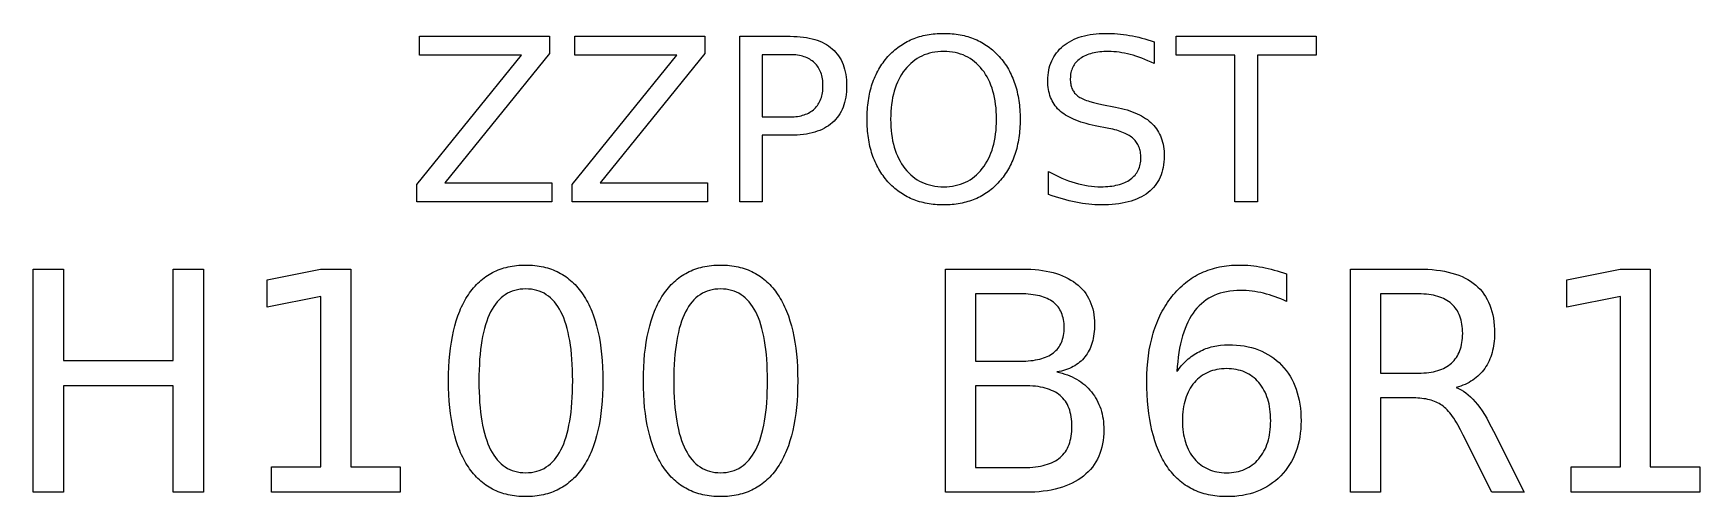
# Model space of a CAD drawing. Header units: millimetres. Extents: x 12.64 to 22.36, y 1.65 to 4.35.
import ezdxf

# ---------------------------------------------------------------- set-up
doc = ezdxf.new("R2010")
doc.units = ezdxf.units.MM
doc.layers.add('LASER_OUTLINE', color=7, linetype='Continuous')

msp = doc.modelspace()

# ---------------------------------------------------------------- linework, layer by layer
at = {"layer": 'LASER_OUTLINE'}
for points in [[(14.894448, 4.332569), (15.651711, 4.332569), (15.651711, 4.23315), (15.042286, 3.47847), (15.666558, 3.47847), (15.666558, 3.368722), (14.879599, 3.368722), (14.879599, 3.468141), (15.489024, 4.222821), (14.894448, 4.222821)], [(15.800193, 4.332569), (16.557457, 4.332569), (16.557457, 4.23315), (15.94803, 3.47847), (16.572304, 3.47847), (16.572304, 3.368722), (15.785346, 3.368722), (15.785346, 3.468141), (16.39477, 4.222821), (15.800193, 4.222821)], [(16.761458, 4.332569), (17.055843, 4.332569), (17.075788, 4.332283), (17.095116, 4.331425), (17.113826, 4.329993), (17.131919, 4.32799), (17.149394, 4.325414), (17.166252, 4.322265), (17.182491, 4.318544), (17.198111, 4.314251), (17.213114, 4.309385), (17.2275, 4.303947), (17.241269, 4.297936), (17.254417, 4.291353), (17.266949, 4.284198), (17.278865, 4.27647), (17.29016, 4.268169), (17.300839, 4.259296), (17.310885, 4.249871), (17.320282, 4.239914), (17.329031, 4.229424), (17.337132, 4.218403), (17.344586, 4.206849), (17.351391, 4.194764), (17.357547, 4.182146), (17.363056, 4.168996), (17.367918, 4.155314), (17.372129, 4.1411), (17.375694, 4.126354), (17.378611, 4.111076), (17.380879, 4.095265), (17.382499, 4.078923), (17.383471, 4.062048), (17.383795, 4.044642), (17.383471, 4.02708), (17.382499, 4.010063), (17.380879, 3.993591), (17.378611, 3.977663), (17.375694, 3.96228), (17.372129, 3.947442), (17.367918, 3.933148), (17.363056, 3.9194), (17.357547, 3.906196), (17.351391, 3.893536), (17.344586, 3.881421), (17.337132, 3.869852), (17.329031, 3.858826), (17.320282, 3.848346), (17.310885, 3.83841), (17.300839, 3.829019), (17.29016, 3.820185), (17.278865, 3.811921), (17.266949, 3.804227), (17.254417, 3.797103), (17.241269, 3.790549), (17.2275, 3.784565), (17.213114, 3.77915), (17.198111, 3.774306), (17.182491, 3.770032), (17.166252, 3.766327), (17.149394, 3.763192), (17.131919, 3.760628), (17.113826, 3.758633), (17.095116, 3.757208), (17.075788, 3.756353), (17.055843, 3.756068), (16.891865, 3.756068), (16.891865, 3.368722), (16.761458, 3.368722)], [(17.949967, 4.35), (17.962557, 4.349867), (17.974988, 4.349469), (17.98726, 4.348806), (17.999374, 4.347877), (18.011328, 4.346682), (18.023124, 4.345222), (18.034761, 4.343497), (18.046239, 4.341507), (18.057558, 4.339251), (18.068718, 4.336729), (18.079719, 4.333942), (18.090563, 4.33089), (18.101245, 4.327572), (18.11177, 4.323989), (18.122136, 4.32014), (18.132343, 4.316026), (18.142391, 4.311647), (18.15228, 4.307002), (18.162011, 4.302092), (18.171582, 4.296916), (18.180995, 4.291475), (18.190248, 4.285769), (18.199343, 4.279797), (18.208279, 4.27356), (18.217056, 4.267057), (18.225675, 4.260289), (18.234133, 4.253255), (18.242434, 4.245956), (18.250576, 4.238392), (18.258558, 4.230562), (18.266382, 4.222467), (18.274047, 4.214106), (18.281515, 4.205522), (18.288744, 4.196757), (18.295738, 4.187812), (18.302494, 4.178685), (18.309012, 4.169377), (18.315293, 4.159889), (18.321338, 4.150219), (18.327146, 4.140369), (18.332717, 4.130337), (18.338051, 4.120125), (18.343148, 4.109732), (18.348007, 4.099158), (18.352628, 4.088403), (18.357014, 4.077467), (18.361162, 4.06635), (18.365074, 4.055052), (18.368748, 4.043573), (18.372186, 4.031913), (18.375386, 4.020072), (18.378349, 4.008051), (18.381075, 3.995848), (18.383564, 3.983464), (18.385815, 3.9709), (18.38783, 3.958154), (18.389609, 3.945228), (18.39115, 3.932121), (18.392453, 3.918833), (18.39352, 3.905363), (18.39435, 3.891713), (18.394942, 3.877882), (18.395416, 3.849677), (18.394942, 3.82155), (18.39435, 3.807757), (18.39352, 3.794142), (18.392453, 3.780708), (18.39115, 3.767453), (18.389609, 3.754378), (18.38783, 3.741482), (18.385815, 3.728767), (18.383564, 3.71623), (18.381075, 3.703874), (18.378349, 3.691697), (18.375386, 3.6797), (18.372186, 3.667883), (18.368748, 3.656245), (18.365074, 3.644787), (18.361162, 3.633509), (18.357014, 3.62241), (18.352628, 3.611491), (18.348007, 3.600751), (18.343148, 3.590192), (18.338051, 3.579812), (18.332717, 3.569612), (18.327146, 3.559591), (18.321338, 3.54975), (18.315293, 3.540089), (18.309012, 3.530607), (18.302494, 3.521305), (18.295738, 3.512183), (18.288744, 3.50324), (18.281515, 3.494477), (18.274047, 3.485894), (18.266382, 3.477533), (18.258558, 3.469438), (18.250576, 3.461608), (18.242434, 3.454044), (18.234133, 3.446745), (18.225675, 3.439711), (18.217056, 3.432943), (18.208279, 3.42644), (18.199343, 3.420203), (18.190248, 3.414231), (18.180995, 3.408525), (18.171582, 3.403084), (18.162011, 3.397908), (18.15228, 3.392998), (18.142391, 3.388353), (18.132343, 3.383974), (18.122136, 3.37986), (18.11177, 3.376011), (18.101245, 3.372428), (18.090563, 3.36911), (18.079719, 3.366058), (18.068718, 3.363271), (18.057558, 3.360749), (18.046239, 3.358493), (18.034761, 3.356503), (18.023124, 3.354778), (18.011328, 3.353318), (17.999374, 3.352123), (17.98726, 3.351194), (17.974988, 3.350531), (17.962557, 3.350133), (17.949967, 3.35), (17.937337, 3.350132), (17.924867, 3.35053), (17.912555, 3.351192), (17.900405, 3.352118), (17.888413, 3.35331), (17.876579, 3.354766), (17.864907, 3.356487), (17.853393, 3.358473), (17.842039, 3.360724), (17.830844, 3.363239), (17.819809, 3.36602), (17.808933, 3.369065), (17.798217, 3.372375), (17.787661, 3.375949), (17.777265, 3.379789), (17.767027, 3.383893), (17.756949, 3.388262), (17.747031, 3.392896), (17.737271, 3.397794), (17.727671, 3.402958), (17.718231, 3.408386), (17.708951, 3.414079), (17.699831, 3.420036), (17.690869, 3.426259), (17.682066, 3.432746), (17.673424, 3.439498), (17.664941, 3.446515), (17.656617, 3.453797), (17.648453, 3.461343), (17.640449, 3.469154), (17.632604, 3.477231), (17.62492, 3.485571), (17.617432, 3.494135), (17.610183, 3.502881), (17.603171, 3.511808), (17.596397, 3.520917), (17.589861, 3.530207), (17.583562, 3.539679), (17.577503, 3.549332), (17.571679, 3.559167), (17.566094, 3.569184), (17.560745, 3.579382), (17.555636, 3.589762), (17.550763, 3.600323), (17.546128, 3.611066), (17.541732, 3.62199), (17.537572, 3.633096), (17.533651, 3.644383), (17.529967, 3.655853), (17.526521, 3.667503), (17.523311, 3.679335), (17.52034, 3.691349), (17.517608, 3.703545), (17.515111, 3.715922), (17.512853, 3.72848), (17.510834, 3.74122), (17.509051, 3.754142), (17.507506, 3.767245), (17.506198, 3.78053), (17.505129, 3.793996), (17.504297, 3.807644), (17.503704, 3.821474), (17.503228, 3.849677), (17.503704, 3.877882), (17.504297, 3.891713), (17.505129, 3.905363), (17.506198, 3.918833), (17.507506, 3.932121), (17.509051, 3.945228), (17.510834, 3.958154), (17.512853, 3.9709), (17.515111, 3.983464), (17.517608, 3.995848), (17.52034, 4.008051), (17.523311, 4.020072), (17.526521, 4.031913), (17.529967, 4.043573), (17.533651, 4.055052), (17.537572, 4.06635), (17.541732, 4.077467), (17.546128, 4.088403), (17.550763, 4.099158), (17.555636, 4.109732), (17.560745, 4.120125), (17.566094, 4.130337), (17.571679, 4.140369), (17.577503, 4.150219), (17.583562, 4.159889), (17.589861, 4.169377), (17.596397, 4.178685), (17.603171, 4.187812), (17.610183, 4.196757), (17.617432, 4.205522), (17.62492, 4.214106), (17.632604, 4.222467), (17.640449, 4.230562), (17.648453, 4.238392), (17.656617, 4.245956), (17.664941, 4.253255), (17.673424, 4.260289), (17.682066, 4.267057), (17.690869, 4.27356), (17.699831, 4.279797), (17.708951, 4.285769), (17.718231, 4.291475), (17.727671, 4.296916), (17.737271, 4.302092), (17.747031, 4.307002), (17.756949, 4.311647), (17.767027, 4.316026), (17.777265, 4.32014), (17.787661, 4.323989), (17.798217, 4.327572), (17.808933, 4.33089), (17.819809, 4.333942), (17.830844, 4.336729), (17.842039, 4.339251), (17.853393, 4.341507), (17.864907, 4.343497), (17.876579, 4.345222), (17.888413, 4.346682), (17.900405, 4.347877), (17.912555, 4.348806), (17.924867, 4.349469), (17.937337, 4.349867)], [(19.177211, 4.300936), (19.177211, 4.173757), (19.158781, 4.182352), (19.140614, 4.190381), (19.122709, 4.197845), (19.105068, 4.204745), (19.087688, 4.21108), (19.070569, 4.21685), (19.053714, 4.222055), (19.037121, 4.226695), (19.020729, 4.23078), (19.004478, 4.234321), (18.988369, 4.237316), (18.972402, 4.239768), (18.956574, 4.241674), (18.940889, 4.243036), (18.925345, 4.243853), (18.909941, 4.244125), (18.896817, 4.243964), (18.884073, 4.24348), (18.87171, 4.242673), (18.859727, 4.241543), (18.848126, 4.24009), (18.836906, 4.238315), (18.826065, 4.236217), (18.815607, 4.233796), (18.805529, 4.231052), (18.795831, 4.227986), (18.786513, 4.224597), (18.777579, 4.220884), (18.769022, 4.21685), (18.760848, 4.212492), (18.753054, 4.207811), (18.745642, 4.202808), (18.738646, 4.197507), (18.732101, 4.191934), (18.726007, 4.186089), (18.720363, 4.179971), (18.715173, 4.173581), (18.710432, 4.166918), (18.706145, 4.159983), (18.702307, 4.152776), (18.698922, 4.145296), (18.695988, 4.137544), (18.693506, 4.12952), (18.691474, 4.121223), (18.689895, 4.112654), (18.688765, 4.103813), (18.688088, 4.094699), (18.687863, 4.085313), (18.688012, 4.077446), (18.688463, 4.069824), (18.689214, 4.062447), (18.690264, 4.055314), (18.691615, 4.048426), (18.693264, 4.041782), (18.695215, 4.035383), (18.697465, 4.029229), (18.700017, 4.023319), (18.702867, 4.017654), (18.706018, 4.012233), (18.70947, 4.007057), (18.71322, 4.002126), (18.717271, 3.997439), (18.721623, 3.992997), (18.726274, 3.988799), (18.731344, 3.984773), (18.736953, 3.980846), (18.743097, 3.977016), (18.749778, 3.973285), (18.756996, 3.969653), (18.764753, 3.966118), (18.773045, 3.962682), (18.781875, 3.959345), (18.791242, 3.956106), (18.801146, 3.952965), (18.822567, 3.946978), (18.846135, 3.941385), (18.871852, 3.936185), (18.950613, 3.920045), (18.968552, 3.91641), (18.985892, 3.912445), (19.002637, 3.908149), (19.018783, 3.903522), (19.03433, 3.898566), (19.04928, 3.893279), (19.063633, 3.887662), (19.077388, 3.881714), (19.090545, 3.875436), (19.103105, 3.868828), (19.115067, 3.861889), (19.126432, 3.85462), (19.137199, 3.847021), (19.147368, 3.839091), (19.15694, 3.830831), (19.165913, 3.82224), (19.174318, 3.813299), (19.182178, 3.803987), (19.189498, 3.794305), (19.196275, 3.784252), (19.20251, 3.773828), (19.208203, 3.763034), (19.213355, 3.751868), (19.217962, 3.740332), (19.222029, 3.728426), (19.225554, 3.716149), (19.228535, 3.7035), (19.230975, 3.690482), (19.232874, 3.677092), (19.234229, 3.663332), (19.235042, 3.649201), (19.235312, 3.6347), (19.234945, 3.617453), (19.233846, 3.600736), (19.232011, 3.584549), (19.229442, 3.568891), (19.226139, 3.553763), (19.222103, 3.539164), (19.217333, 3.525095), (19.21183, 3.511556), (19.205593, 3.498546), (19.198621, 3.486066), (19.190915, 3.474115), (19.182476, 3.462694), (19.173303, 3.451802), (19.163396, 3.44144), (19.152755, 3.431608), (19.141382, 3.422305), (19.129298, 3.413549), (19.116532, 3.405358), (19.103081, 3.397732), (19.088949, 3.390671), (19.074132, 3.384175), (19.058632, 3.378244), (19.042448, 3.372878), (19.025581, 3.368076), (19.008031, 3.36384), (18.989797, 3.360168), (18.970879, 3.357061), (18.951279, 3.354519), (18.930995, 3.352542), (18.910027, 3.35113), (18.888376, 3.350282), (18.866042, 3.35), (18.848799, 3.350242), (18.831283, 3.350968), (18.813493, 3.352179), (18.795433, 3.353873), (18.777099, 3.356052), (18.758494, 3.358715), (18.739615, 3.361862), (18.720464, 3.365494), (18.701092, 3.369599), (18.681548, 3.374169), (18.661832, 3.379202), (18.641946, 3.3847), (18.621887, 3.390661), (18.601658, 3.397087), (18.581256, 3.403976), (18.560685, 3.41133), (18.560685, 3.54561), (18.580485, 3.534817), (18.600185, 3.524709), (18.619784, 3.515288), (18.639283, 3.506553), (18.65868, 3.498503), (18.677978, 3.491139), (18.697173, 3.484462), (18.716268, 3.47847), (18.735273, 3.473174), (18.754196, 3.468585), (18.773038, 3.464701), (18.791801, 3.461524), (18.810482, 3.459052), (18.829083, 3.457287), (18.847603, 3.456228), (18.866042, 3.455875), (18.879804, 3.456046), (18.893166, 3.456561), (18.906132, 3.457418), (18.918698, 3.458618), (18.930864, 3.460162), (18.942635, 3.462048), (18.954004, 3.464277), (18.964977, 3.46685), (18.975551, 3.469765), (18.985726, 3.473023), (18.995503, 3.476624), (19.004881, 3.480568), (19.013862, 3.484855), (19.022444, 3.489485), (19.030627, 3.494458), (19.038411, 3.499774), (19.045761, 3.505408), (19.052634, 3.511334), (19.059034, 3.517553), (19.064961, 3.524064), (19.070414, 3.530868), (19.075391, 3.537964), (19.079895, 3.545353), (19.083924, 3.553034), (19.08748, 3.561008), (19.090562, 3.569275), (19.093169, 3.577833), (19.095303, 3.586685), (19.096963, 3.595829), (19.098147, 3.605265), (19.098858, 3.614995), (19.099096, 3.625016), (19.098925, 3.633772), (19.098416, 3.642285), (19.097563, 3.650557), (19.096373, 3.658586), (19.094841, 3.666373), (19.092968, 3.673919), (19.090756, 3.681222), (19.088202, 3.688283), (19.085309, 3.695102), (19.082073, 3.701679), (19.078499, 3.708013), (19.074585, 3.714106), (19.070328, 3.719956), (19.065732, 3.725565), (19.060796, 3.730931), (19.055519, 3.736056), (19.049854, 3.740981), (19.043753, 3.745749), (19.037215, 3.750362), (19.030241, 3.754818), (19.02283, 3.759117), (19.014985, 3.763261), (19.006701, 3.767248), (18.997982, 3.771078), (18.988826, 3.774752), (18.979236, 3.77827), (18.969207, 3.781632), (18.958744, 3.784837), (18.947843, 3.787886), (18.936507, 3.790778), (18.924733, 3.793514), (18.912523, 3.796094), (18.833118, 3.811588), (18.815195, 3.815348), (18.797904, 3.819365), (18.781242, 3.82364), (18.765211, 3.828171), (18.74981, 3.83296), (18.735041, 3.838006), (18.7209, 3.84331), (18.707391, 3.84887), (18.694512, 3.854688), (18.682264, 3.860763), (18.670647, 3.867095), (18.65966, 3.873685), (18.649302, 3.880531), (18.639575, 3.887635), (18.630479, 3.894996), (18.622014, 3.902615), (18.614119, 3.910551), (18.606731, 3.918865), (18.599856, 3.927558), (18.593487, 3.936628), (18.587629, 3.946078), (18.58228, 3.955905), (18.577441, 3.966111), (18.573111, 3.976695), (18.569291, 3.987657), (18.56598, 3.998997), (18.563178, 4.010716), (18.560885, 4.022813), (18.559102, 4.035288), (18.55783, 4.048142), (18.557066, 4.061374), (18.55681, 4.074984), (18.557163, 4.09075), (18.558217, 4.106093), (18.559976, 4.121012), (18.562439, 4.135507), (18.565606, 4.149578), (18.569475, 4.163226), (18.574048, 4.176451), (18.579325, 4.189251), (18.585306, 4.201628), (18.59199, 4.213581), (18.599377, 4.225111), (18.607468, 4.236217), (18.616263, 4.246899), (18.625761, 4.257158), (18.635963, 4.266993), (18.646869, 4.276404), (18.658392, 4.285316), (18.670447, 4.293653), (18.683034, 4.301415), (18.696154, 4.308602), (18.709806, 4.315214), (18.72399, 4.321252), (18.738705, 4.326714), (18.753953, 4.331601), (18.769734, 4.335913), (18.786046, 4.339651), (18.802891, 4.342813), (18.820266, 4.3454), (18.838175, 4.347413), (18.856616, 4.34885), (18.875588, 4.349713), (18.895094, 4.35), (18.91208, 4.349808), (18.929147, 4.349233), (18.946295, 4.348275), (18.963524, 4.346934), (18.980835, 4.345209), (18.998224, 4.3431), (19.015695, 4.340609), (19.033247, 4.337734), (19.05089, 4.334476), (19.068632, 4.330834), (19.086476, 4.32681), (19.104422, 4.322402), (19.122467, 4.31761), (19.140614, 4.312435), (19.158862, 4.306877)], [(19.305035, 4.332569), (20.1204, 4.332569), (20.1204, 4.222821), (19.778243, 4.222821), (19.778243, 3.368722), (19.647191, 3.368722), (19.647191, 4.222821), (19.305035, 4.222821)], [(16.891865, 4.225403), (16.891865, 3.863234), (17.055843, 3.863234), (17.067059, 3.863418), (17.077953, 3.863971), (17.088524, 3.864891), (17.098774, 3.86618), (17.108698, 3.867837), (17.118302, 3.869862), (17.127582, 3.872255), (17.136539, 3.875016), (17.145174, 3.878146), (17.153485, 3.881643), (17.161475, 3.885509), (17.169141, 3.889743), (17.176485, 3.894346), (17.183505, 3.899316), (17.190203, 3.904655), (17.196579, 3.910362), (17.202597, 3.916409), (17.208229, 3.922769), (17.213472, 3.929441), (17.218326, 3.936427), (17.222793, 3.943725), (17.226869, 3.951336), (17.230559, 3.959259), (17.23386, 3.967495), (17.236773, 3.976044), (17.239297, 3.984906), (17.241433, 3.99408), (17.243181, 4.003567), (17.24454, 4.013366), (17.24551, 4.023479), (17.246094, 4.033904), (17.246288, 4.044642), (17.246094, 4.055301), (17.24551, 4.065653), (17.24454, 4.075698), (17.243181, 4.085434), (17.241433, 4.094863), (17.239297, 4.103984), (17.236773, 4.112798), (17.23386, 4.121304), (17.230559, 4.129502), (17.226869, 4.137393), (17.222793, 4.144976), (17.218326, 4.152251), (17.213472, 4.159219), (17.208229, 4.165879), (17.202597, 4.172232), (17.196579, 4.178276), (17.190203, 4.183983), (17.183505, 4.189322), (17.176485, 4.194292), (17.169141, 4.198894), (17.161475, 4.203129), (17.153485, 4.206994), (17.145174, 4.210492), (17.136539, 4.213622), (17.127582, 4.216383), (17.118302, 4.218776), (17.108698, 4.220801), (17.098774, 4.222458), (17.088524, 4.223747), (17.077953, 4.224667), (17.067059, 4.225219), (17.055843, 4.225403)], [(17.949967, 4.244125), (17.932443, 4.243712), (17.915374, 4.242471), (17.898761, 4.240403), (17.882606, 4.237508), (17.866906, 4.233786), (17.851664, 4.229237), (17.836876, 4.22386), (17.822547, 4.217657), (17.808673, 4.210626), (17.795255, 4.202768), (17.782296, 4.194083), (17.76979, 4.184571), (17.757742, 4.174231), (17.746151, 4.163065), (17.735017, 4.151071), (17.724338, 4.13825), (17.714215, 4.124716), (17.704743, 4.110581), (17.695926, 4.095847), (17.687762, 4.080512), (17.68025, 4.064576), (17.673392, 4.048041), (17.667188, 4.030906), (17.661637, 4.01317), (17.656737, 3.994834), (17.652493, 3.975898), (17.6489, 3.956361), (17.645961, 3.936225), (17.643674, 3.915488), (17.642042, 3.894151), (17.641063, 3.872214), (17.640735, 3.849677), (17.641063, 3.827218), (17.642042, 3.805354), (17.643674, 3.784085), (17.645961, 3.763412), (17.6489, 3.743333), (17.652493, 3.72385), (17.656737, 3.704962), (17.661637, 3.686669), (17.667188, 3.668971), (17.673392, 3.651868), (17.68025, 3.635361), (17.687762, 3.619448), (17.695926, 3.604131), (17.704743, 3.589408), (17.714215, 3.575281), (17.724338, 3.56175), (17.735017, 3.548929), (17.746151, 3.536935), (17.757742, 3.525769), (17.76979, 3.515429), (17.782296, 3.505917), (17.795255, 3.497232), (17.808673, 3.489374), (17.822547, 3.482343), (17.836876, 3.47614), (17.851664, 3.470763), (17.866906, 3.466214), (17.882606, 3.462492), (17.898761, 3.459597), (17.915374, 3.457529), (17.932443, 3.456288), (17.949967, 3.455875), (17.967491, 3.456288), (17.984551, 3.457529), (18.001151, 3.459597), (18.01729, 3.462492), (18.032965, 3.466214), (18.048181, 3.470763), (18.062935, 3.47614), (18.077227, 3.482343), (18.091057, 3.489374), (18.104427, 3.497232), (18.117334, 3.505917), (18.129781, 3.515429), (18.141765, 3.525769), (18.153289, 3.536935), (18.164351, 3.548929), (18.174951, 3.56175), (18.184997, 3.575281), (18.194395, 3.589408), (18.203143, 3.604131), (18.211244, 3.619448), (18.218698, 3.635361), (18.225503, 3.651868), (18.231661, 3.668971), (18.237168, 3.686669), (18.24203, 3.704962), (18.246243, 3.72385), (18.249806, 3.743333), (18.252723, 3.763412), (18.254991, 3.784085), (18.256611, 3.805354), (18.257585, 3.827218), (18.257908, 3.849677), (18.257585, 3.872214), (18.256611, 3.894151), (18.254991, 3.915488), (18.252723, 3.936225), (18.249806, 3.956361), (18.246243, 3.975898), (18.24203, 3.994834), (18.237168, 4.01317), (18.231661, 4.030906), (18.225503, 4.048041), (18.218698, 4.064576), (18.211244, 4.080512), (18.203143, 4.095847), (18.194395, 4.110581), (18.184997, 4.124716), (18.174951, 4.13825), (18.164351, 4.151071), (18.153289, 4.163065), (18.141765, 4.174231), (18.129781, 4.184571), (18.117334, 4.194083), (18.104427, 4.202768), (18.091057, 4.210626), (18.077227, 4.217657), (18.062935, 4.22386), (18.048181, 4.229237), (18.032965, 4.233786), (18.01729, 4.237508), (18.001151, 4.240403), (17.984551, 4.242471), (17.967491, 4.243712)], [(12.643835, 2.976469), (12.819884, 2.976469), (12.819884, 2.443092), (13.459587, 2.443092), (13.459587, 2.976469), (13.635636, 2.976469), (13.635636, 1.675274), (13.459587, 1.675274), (13.459587, 2.294932), (12.819884, 2.294932), (12.819884, 1.675274), (12.643835, 1.675274)], [(14.032182, 1.823434), (14.319787, 1.823434), (14.319787, 2.816107), (14.006908, 2.753357), (14.006908, 2.913719), (14.318043, 2.976469), (14.494093, 2.976469), (14.494093, 1.823434), (14.781697, 1.823434), (14.781697, 1.675274), (14.032182, 1.675274)], [(15.513783, 3), (15.527355, 2.999831), (15.540724, 2.999324), (15.553892, 2.99848), (15.566858, 2.997297), (15.579623, 2.995776), (15.592185, 2.993918), (15.604546, 2.991722), (15.616706, 2.989188), (15.628663, 2.986316), (15.640419, 2.983106), (15.651973, 2.979558), (15.663326, 2.975672), (15.674475, 2.971448), (15.685424, 2.966887), (15.696173, 2.961988), (15.706717, 2.95675), (15.717061, 2.951175), (15.727203, 2.945262), (15.737144, 2.939011), (15.746884, 2.932422), (15.756421, 2.925496), (15.765756, 2.918231), (15.77489, 2.910629), (15.783821, 2.902688), (15.792552, 2.89441), (15.80108, 2.885794), (15.809407, 2.87684), (15.817532, 2.867548), (15.825455, 2.857918), (15.833177, 2.84795), (15.840696, 2.837645), (15.848015, 2.827001), (15.85512, 2.816036), (15.861999, 2.804765), (15.868652, 2.793189), (15.87508, 2.781307), (15.881283, 2.76912), (15.88726, 2.756627), (15.893011, 2.743828), (15.898537, 2.730724), (15.908912, 2.7036), (15.918384, 2.675253), (15.926955, 2.645684), (15.934622, 2.614893), (15.941389, 2.582879), (15.947254, 2.549644), (15.952216, 2.515186), (15.956275, 2.479506), (15.959433, 2.442604), (15.961689, 2.404479), (15.963042, 2.365133), (15.963493, 2.324564), (15.963042, 2.284101), (15.961689, 2.244853), (15.959433, 2.206821), (15.956275, 2.170004), (15.952216, 2.134402), (15.947254, 2.100016), (15.941389, 2.066845), (15.934622, 2.034889), (15.926955, 2.004149), (15.918384, 1.974625), (15.908912, 1.946315), (15.898537, 1.919221), (15.893011, 1.90613), (15.88726, 1.893342), (15.881283, 1.880859), (15.87508, 1.868679), (15.868652, 1.856803), (15.861999, 1.845231), (15.85512, 1.833963), (15.848015, 1.822999), (15.840696, 1.812355), (15.833177, 1.80205), (15.825455, 1.792082), (15.817532, 1.782452), (15.809407, 1.77316), (15.80108, 1.764206), (15.792552, 1.75559), (15.783821, 1.747312), (15.77489, 1.739371), (15.765756, 1.731769), (15.756421, 1.724504), (15.746884, 1.717578), (15.737144, 1.710989), (15.727203, 1.704738), (15.717061, 1.698825), (15.706717, 1.69325), (15.696173, 1.688012), (15.685424, 1.683113), (15.674475, 1.678552), (15.663326, 1.674328), (15.651973, 1.670442), (15.640419, 1.666894), (15.628663, 1.663684), (15.616706, 1.660812), (15.604546, 1.658278), (15.592185, 1.656082), (15.579623, 1.654224), (15.566858, 1.652703), (15.553892, 1.65152), (15.540724, 1.650676), (15.527355, 1.650169), (15.513783, 1.65), (15.500212, 1.650169), (15.486843, 1.650676), (15.473675, 1.65152), (15.460709, 1.652703), (15.447944, 1.654224), (15.435381, 1.656082), (15.42302, 1.658278), (15.410861, 1.660812), (15.398904, 1.663684), (15.387148, 1.666894), (15.375594, 1.670442), (15.364241, 1.674328), (15.35309, 1.678552), (15.342141, 1.683113), (15.331394, 1.688012), (15.320848, 1.69325), (15.310505, 1.698825), (15.300362, 1.704738), (15.290422, 1.710989), (15.280683, 1.717578), (15.271146, 1.724504), (15.261811, 1.731769), (15.252676, 1.739371), (15.243745, 1.747312), (15.235015, 1.75559), (15.226487, 1.764206), (15.21816, 1.77316), (15.210035, 1.782452), (15.20211, 1.792082), (15.194389, 1.80205), (15.18687, 1.812355), (15.179552, 1.822999), (15.172446, 1.833963), (15.165567, 1.845231), (15.158914, 1.856803), (15.152486, 1.868679), (15.146284, 1.880859), (15.140307, 1.893342), (15.134556, 1.90613), (15.12903, 1.919221), (15.118654, 1.946315), (15.109182, 1.974625), (15.100612, 2.004149), (15.092942, 2.034889), (15.086177, 2.066845), (15.080313, 2.100016), (15.075351, 2.134402), (15.07129, 2.170004), (15.068134, 2.206821), (15.065878, 2.244853), (15.064525, 2.284101), (15.064074, 2.324564), (15.064525, 2.365133), (15.065878, 2.404479), (15.068134, 2.442604), (15.07129, 2.479506), (15.075351, 2.515186), (15.080313, 2.549644), (15.086177, 2.582879), (15.092942, 2.614893), (15.100612, 2.645684), (15.109182, 2.675253), (15.118654, 2.7036), (15.12903, 2.730724), (15.134556, 2.743828), (15.140307, 2.756627), (15.146284, 2.76912), (15.152486, 2.781307), (15.158914, 2.793189), (15.165567, 2.804765), (15.172446, 2.816036), (15.179552, 2.827001), (15.18687, 2.837645), (15.194389, 2.84795), (15.20211, 2.857918), (15.210035, 2.867548), (15.21816, 2.87684), (15.226487, 2.885794), (15.235015, 2.89441), (15.243745, 2.902688), (15.252676, 2.910629), (15.261811, 2.918231), (15.271146, 2.925496), (15.280683, 2.932422), (15.290422, 2.939011), (15.300362, 2.945262), (15.310505, 2.951175), (15.320848, 2.95675), (15.331394, 2.961988), (15.342141, 2.966887), (15.35309, 2.971448), (15.364241, 2.975672), (15.375594, 2.979558), (15.387148, 2.983106), (15.398904, 2.986316), (15.410861, 2.989188), (15.42302, 2.991722), (15.435381, 2.993918), (15.447944, 2.995776), (15.460709, 2.997297), (15.473675, 2.99848), (15.486843, 2.999324), (15.500212, 2.999831)], [(16.649386, 3), (16.662958, 2.999831), (16.676327, 2.999324), (16.689495, 2.99848), (16.702462, 2.997297), (16.715226, 2.995776), (16.727789, 2.993918), (16.74015, 2.991722), (16.752309, 2.989188), (16.764267, 2.986316), (16.776022, 2.983106), (16.787577, 2.979558), (16.798929, 2.975672), (16.81008, 2.971448), (16.821029, 2.966887), (16.831775, 2.961988), (16.842322, 2.95675), (16.852666, 2.951175), (16.862808, 2.945262), (16.872748, 2.939011), (16.882486, 2.932422), (16.892024, 2.925496), (16.90136, 2.918231), (16.910493, 2.910629), (16.919425, 2.902688), (16.928155, 2.89441), (16.936684, 2.885794), (16.945011, 2.87684), (16.953136, 2.867548), (16.961059, 2.857918), (16.968781, 2.84795), (16.976301, 2.837645), (16.983618, 2.827001), (16.990723, 2.816036), (16.997602, 2.804765), (17.004255, 2.793189), (17.010683, 2.781307), (17.016886, 2.76912), (17.022863, 2.756627), (17.028613, 2.743828), (17.03414, 2.730724), (17.044515, 2.7036), (17.053988, 2.675253), (17.062559, 2.645684), (17.070227, 2.614893), (17.076992, 2.582879), (17.082856, 2.549644), (17.087819, 2.515186), (17.091878, 2.479506), (17.095036, 2.442604), (17.097292, 2.404479), (17.098644, 2.365133), (17.099096, 2.324564), (17.098644, 2.284101), (17.097292, 2.244853), (17.095036, 2.206821), (17.091878, 2.170004), (17.087819, 2.134402), (17.082856, 2.100016), (17.076992, 2.066845), (17.070227, 2.034889), (17.062559, 2.004149), (17.053988, 1.974625), (17.044515, 1.946315), (17.03414, 1.919221), (17.028613, 1.90613), (17.022863, 1.893342), (17.016886, 1.880859), (17.010683, 1.868679), (17.004255, 1.856803), (16.997602, 1.845231), (16.990723, 1.833963), (16.983618, 1.822999), (16.976301, 1.812355), (16.968781, 1.80205), (16.961059, 1.792082), (16.953136, 1.782452), (16.945011, 1.77316), (16.936684, 1.764206), (16.928155, 1.75559), (16.919425, 1.747312), (16.910493, 1.739371), (16.90136, 1.731769), (16.892024, 1.724504), (16.882486, 1.717578), (16.872748, 1.710989), (16.862808, 1.704738), (16.852666, 1.698825), (16.842322, 1.69325), (16.831775, 1.688012), (16.821029, 1.683113), (16.81008, 1.678552), (16.798929, 1.674328), (16.787577, 1.670442), (16.776022, 1.666894), (16.764267, 1.663684), (16.752309, 1.660812), (16.74015, 1.658278), (16.727789, 1.656082), (16.715226, 1.654224), (16.702462, 1.652703), (16.689495, 1.65152), (16.676327, 1.650676), (16.662958, 1.650169), (16.649386, 1.65), (16.635815, 1.650169), (16.622446, 1.650676), (16.609278, 1.65152), (16.596311, 1.652703), (16.583548, 1.654224), (16.570985, 1.656082), (16.558623, 1.658278), (16.546464, 1.660812), (16.534506, 1.663684), (16.522751, 1.666894), (16.511197, 1.670442), (16.499845, 1.674328), (16.488694, 1.678552), (16.477745, 1.683113), (16.466998, 1.688012), (16.456452, 1.69325), (16.446108, 1.698825), (16.435966, 1.704738), (16.426025, 1.710989), (16.416287, 1.717578), (16.40675, 1.724504), (16.397413, 1.731769), (16.388281, 1.739371), (16.379348, 1.747312), (16.370618, 1.75559), (16.362089, 1.764206), (16.353763, 1.77316), (16.345638, 1.782452), (16.337715, 1.792082), (16.329992, 1.80205), (16.322472, 1.812355), (16.315155, 1.822999), (16.308051, 1.833963), (16.301172, 1.845231), (16.294518, 1.856803), (16.28809, 1.868679), (16.281887, 1.880859), (16.275911, 1.893342), (16.270159, 1.90613), (16.264634, 1.919221), (16.254258, 1.946315), (16.244785, 1.974625), (16.236214, 2.004149), (16.228547, 2.034889), (16.221781, 2.066845), (16.215916, 2.100016), (16.210954, 2.134402), (16.206895, 2.170004), (16.203737, 2.206821), (16.201481, 2.244853), (16.200129, 2.284101), (16.199677, 2.324564), (16.200129, 2.365133), (16.201481, 2.404479), (16.203737, 2.442604), (16.206895, 2.479506), (16.210954, 2.515186), (16.215916, 2.549644), (16.221781, 2.582879), (16.228547, 2.614893), (16.236214, 2.645684), (16.244785, 2.675253), (16.254258, 2.7036), (16.264634, 2.730724), (16.270159, 2.743828), (16.275911, 2.756627), (16.281887, 2.76912), (16.28809, 2.781307), (16.294518, 2.793189), (16.301172, 2.804765), (16.308051, 2.816036), (16.315155, 2.827001), (16.322472, 2.837645), (16.329992, 2.84795), (16.337715, 2.857918), (16.345638, 2.867548), (16.353763, 2.87684), (16.362089, 2.885794), (16.370618, 2.89441), (16.379348, 2.902688), (16.388281, 2.910629), (16.397413, 2.918231), (16.40675, 2.925496), (16.416287, 2.932422), (16.426025, 2.939011), (16.435966, 2.945262), (16.446108, 2.951175), (16.456452, 2.95675), (16.466998, 2.961988), (16.477745, 2.966887), (16.488694, 2.971448), (16.499845, 2.975672), (16.511197, 2.979558), (16.522751, 2.983106), (16.534506, 2.986316), (16.546464, 2.989188), (16.558623, 2.991722), (16.570985, 2.993918), (16.583548, 2.995776), (16.596311, 2.997297), (16.609278, 2.99848), (16.622446, 2.999324), (16.635815, 2.999831)], [(17.960168, 2.976469), (18.409878, 2.976469), (18.434681, 2.976142), (18.458765, 2.975161), (18.482126, 2.973527), (18.504765, 2.97124), (18.526682, 2.968298), (18.547878, 2.964703), (18.568352, 2.960454), (18.588105, 2.955552), (18.607136, 2.949996), (18.625445, 2.943786), (18.643031, 2.936923), (18.659897, 2.929406), (18.676042, 2.921235), (18.691464, 2.912411), (18.706164, 2.902933), (18.720142, 2.892802), (18.733334, 2.882068), (18.745674, 2.870782), (18.757165, 2.858945), (18.767803, 2.846556), (18.777591, 2.833616), (18.786528, 2.820124), (18.794614, 2.806081), (18.801848, 2.791486), (18.808232, 2.77634), (18.813764, 2.760642), (18.818445, 2.744393), (18.822274, 2.727592), (18.825254, 2.71024), (18.827381, 2.692336), (18.828657, 2.673881), (18.829083, 2.654874), (18.828865, 2.64014), (18.828212, 2.625787), (18.827123, 2.611815), (18.825596, 2.598225), (18.823636, 2.585016), (18.82124, 2.572188), (18.818407, 2.559741), (18.815138, 2.547676), (18.811435, 2.535992), (18.807295, 2.524689), (18.80272, 2.513768), (18.797708, 2.503228), (18.792261, 2.493069), (18.786379, 2.483292), (18.78006, 2.473895), (18.773305, 2.464881), (18.766129, 2.456264), (18.758544, 2.448063), (18.75055, 2.440277), (18.742148, 2.432906), (18.733338, 2.425951), (18.724118, 2.419411), (18.714491, 2.413287), (18.704455, 2.407577), (18.694009, 2.402284), (18.683157, 2.397405), (18.671895, 2.392942), (18.660225, 2.388894), (18.648146, 2.385262), (18.635658, 2.382044), (18.622761, 2.379243), (18.609458, 2.376856), (18.625464, 2.373133), (18.641016, 2.368937), (18.656116, 2.364268), (18.670765, 2.359126), (18.684959, 2.35351), (18.698701, 2.347421), (18.71199, 2.340859), (18.724826, 2.333824), (18.737209, 2.326316), (18.74914, 2.318334), (18.760618, 2.309879), (18.771643, 2.300951), (18.782217, 2.29155), (18.792336, 2.281675), (18.802003, 2.271328), (18.811217, 2.260507), (18.819924, 2.249277), (18.828069, 2.237704), (18.835652, 2.225787), (18.842674, 2.213526), (18.849134, 2.200921), (18.855032, 2.187972), (18.860368, 2.17468), (18.865143, 2.161043), (18.869356, 2.147063), (18.873007, 2.132739), (18.876097, 2.118071), (18.878625, 2.103059), (18.880591, 2.087704), (18.881995, 2.072004), (18.882838, 2.055961), (18.883118, 2.039574), (18.882655, 2.018095), (18.881266, 1.997237), (18.878951, 1.976997), (18.875709, 1.957378), (18.871543, 1.938378), (18.86645, 1.919997), (18.86043, 1.902236), (18.853486, 1.885095), (18.845614, 1.868574), (18.836818, 1.852672), (18.827095, 1.837389), (18.816446, 1.822726), (18.80487, 1.808683), (18.792369, 1.79526), (18.778942, 1.782456), (18.764589, 1.770271), (18.749382, 1.758768), (18.733391, 1.748006), (18.716619, 1.737987), (18.699061, 1.72871), (18.680723, 1.720175), (18.6616, 1.712382), (18.641694, 1.705332), (18.621006, 1.699024), (18.599533, 1.693457), (18.577278, 1.688633), (18.554241, 1.684551), (18.530421, 1.681212), (18.505817, 1.678614), (18.480431, 1.676759), (18.454261, 1.675645), (18.427308, 1.675274), (17.960168, 1.675274)], [(19.948128, 2.947708), (19.948128, 2.787347), (19.931549, 2.794959), (19.914928, 2.802108), (19.898267, 2.808794), (19.881564, 2.815018), (19.864822, 2.820778), (19.848038, 2.826075), (19.831214, 2.83091), (19.814348, 2.835281), (19.797483, 2.839162), (19.780658, 2.842525), (19.763874, 2.845372), (19.747131, 2.8477), (19.730429, 2.849511), (19.713767, 2.850805), (19.697147, 2.851581), (19.680568, 2.85184), (19.659101, 2.85138), (19.638278, 2.850002), (19.618099, 2.847704), (19.598562, 2.844486), (19.57967, 2.84035), (19.561421, 2.835294), (19.543814, 2.82932), (19.526851, 2.822426), (19.510533, 2.814613), (19.494858, 2.80588), (19.479824, 2.796229), (19.465437, 2.785658), (19.451691, 2.774168), (19.438589, 2.761759), (19.42613, 2.748431), (19.414316, 2.734183), (19.40313, 2.719006), (19.392561, 2.70289), (19.382608, 2.685834), (19.373272, 2.667838), (19.364552, 2.648903), (19.356448, 2.629028), (19.348959, 2.608213), (19.342088, 2.586459), (19.335832, 2.563765), (19.330193, 2.540132), (19.32517, 2.515559), (19.320763, 2.490046), (19.316972, 2.463594), (19.313797, 2.436202), (19.311239, 2.40787), (19.309297, 2.378599), (19.315826, 2.387939), (19.32256, 2.397003), (19.329498, 2.405792), (19.336641, 2.414305), (19.343988, 2.422542), (19.351539, 2.430503), (19.359293, 2.438188), (19.367252, 2.445598), (19.375417, 2.452732), (19.383785, 2.45959), (19.392357, 2.466173), (19.401134, 2.472479), (19.410114, 2.47851), (19.4193, 2.484265), (19.428688, 2.489745), (19.438282, 2.494948), (19.44804, 2.499856), (19.45792, 2.504447), (19.467921, 2.508721), (19.478047, 2.512679), (19.488294, 2.51632), (19.498663, 2.519644), (19.509155, 2.522652), (19.51977, 2.525343), (19.530508, 2.527718), (19.541369, 2.529776), (19.55235, 2.531517), (19.563457, 2.532942), (19.586035, 2.534841), (19.609102, 2.535474), (19.633292, 2.53501), (19.65684, 2.533616), (19.679742, 2.531292), (19.702002, 2.528039), (19.723619, 2.523857), (19.744591, 2.518745), (19.764921, 2.512704), (19.784607, 2.505734), (19.803649, 2.497834), (19.822049, 2.489004), (19.839804, 2.479245), (19.856917, 2.468557), (19.873386, 2.45694), (19.889211, 2.444393), (19.904393, 2.430916), (19.918931, 2.416511), (19.932704, 2.401305), (19.945588, 2.385428), (19.957583, 2.368881), (19.968691, 2.351663), (19.978908, 2.333775), (19.988239, 2.315216), (19.996679, 2.295986), (20.004233, 2.276085), (20.010897, 2.255514), (20.016672, 2.234272), (20.02156, 2.21236), (20.025558, 2.189777), (20.028668, 2.166523), (20.030888, 2.142598), (20.032221, 2.118003), (20.032667, 2.092737), (20.032204, 2.067991), (20.030815, 2.043863), (20.0285, 2.020356), (20.025258, 1.997468), (20.02109, 1.9752), (20.015998, 1.953551), (20.009979, 1.932522), (20.003034, 1.912113), (19.995162, 1.892323), (19.986366, 1.873153), (19.976643, 1.854602), (19.965993, 1.836671), (19.954419, 1.819359), (19.941918, 1.802668), (19.928491, 1.786595), (19.914138, 1.771143), (19.899016, 1.756473), (19.883281, 1.74275), (19.866933, 1.729973), (19.849972, 1.718143), (19.832397, 1.707259), (19.814211, 1.697321), (19.795413, 1.68833), (19.776001, 1.680286), (19.755976, 1.673187), (19.735339, 1.667036), (19.714088, 1.66183), (19.692225, 1.657571), (19.669749, 1.654259), (19.646659, 1.651893), (19.622958, 1.650473), (19.598644, 1.65), (19.58464, 1.650169), (19.570844, 1.650676), (19.557254, 1.65152), (19.543874, 1.652703), (19.530701, 1.654224), (19.517734, 1.656082), (19.504977, 1.658278), (19.492427, 1.660812), (19.480083, 1.663684), (19.467948, 1.666894), (19.456021, 1.670442), (19.444302, 1.674328), (19.432789, 1.678552), (19.421485, 1.683113), (19.410388, 1.688012), (19.3995, 1.69325), (19.388818, 1.698825), (19.378345, 1.704738), (19.368078, 1.710989), (19.358021, 1.717578), (19.34817, 1.724504), (19.338527, 1.731769), (19.329092, 1.739371), (19.319864, 1.747312), (19.310844, 1.75559), (19.302032, 1.764206), (19.293427, 1.77316), (19.28503, 1.782452), (19.27684, 1.792082), (19.268859, 1.80205), (19.261085, 1.812355), (19.253518, 1.822999), (19.246173, 1.833963), (19.239059, 1.845231), (19.23218, 1.856803), (19.225534, 1.868679), (19.219121, 1.880859), (19.212941, 1.893342), (19.206995, 1.90613), (19.20128, 1.919221), (19.195801, 1.932616), (19.190554, 1.946315), (19.18076, 1.974625), (19.171898, 2.004149), (19.163968, 2.034889), (19.156973, 2.066845), (19.15091, 2.100016), (19.145778, 2.134402), (19.141582, 2.170004), (19.138317, 2.206821), (19.135984, 2.244853), (19.134585, 2.284101), (19.134118, 2.324564), (19.134691, 2.362641), (19.136406, 2.399741), (19.139267, 2.435863), (19.14327, 2.471009), (19.148418, 2.505177), (19.154709, 2.538368), (19.158283, 2.554598), (19.162143, 2.570583), (19.166291, 2.586323), (19.170723, 2.60182), (19.175442, 2.617072), (19.180446, 2.63208), (19.185737, 2.646844), (19.191313, 2.661363), (19.197176, 2.675638), (19.203323, 2.689669), (19.209758, 2.703456), (19.216479, 2.716998), (19.223485, 2.730296), (19.230777, 2.74335), (19.238354, 2.756159), (19.24622, 2.768725), (19.254369, 2.781046), (19.262805, 2.793122), (19.271528, 2.804955), (19.280535, 2.816543), (19.289784, 2.82783), (19.29923, 2.838758), (19.30887, 2.849329), (19.318706, 2.859541), (19.328738, 2.869394), (19.338966, 2.87889), (19.34939, 2.888027), (19.360008, 2.896805), (19.370824, 2.905226), (19.381833, 2.913288), (19.393041, 2.920992), (19.404443, 2.928337), (19.416041, 2.935324), (19.427834, 2.941953), (19.439823, 2.948224), (19.45201, 2.954136), (19.464391, 2.95969), (19.476966, 2.964885), (19.489739, 2.969722), (19.502707, 2.974201), (19.515871, 2.978322), (19.529232, 2.982084), (19.542787, 2.985488), (19.556539, 2.988534), (19.570486, 2.991221), (19.584629, 2.99355), (19.598966, 2.995521), (19.613501, 2.997133), (19.628231, 2.998388), (19.643156, 2.999283), (19.658279, 2.999821), (19.673596, 3), (19.690176, 2.999796), (19.706795, 2.999183), (19.723457, 2.998162), (19.740158, 2.996732), (19.756902, 2.994893), (19.773685, 2.992646), (19.79051, 2.989991), (19.807375, 2.986927), (19.82435, 2.983455), (19.841501, 2.979574), (19.858829, 2.975284), (19.876335, 2.970586), (19.894018, 2.965479), (19.911877, 2.959964), (19.929914, 2.95404)], [(20.937314, 2.285345), (20.951428, 2.279871), (20.965449, 2.273035), (20.979373, 2.264837), (20.993202, 2.255278), (21.006934, 2.244356), (21.020573, 2.232073), (21.034115, 2.218428), (21.047562, 2.203422), (21.060969, 2.186999), (21.07439, 2.169105), (21.087823, 2.149741), (21.10127, 2.128906), (21.114732, 2.1066), (21.128207, 2.082824), (21.141694, 2.057576), (21.155197, 2.030859), (21.333861, 1.675274), (21.144739, 1.675274), (20.978276, 2.00907), (20.962215, 2.040377), (20.946275, 2.068934), (20.93835, 2.08218), (20.930458, 2.094739), (20.922595, 2.10661), (20.914763, 2.117794), (20.906962, 2.12829), (20.899192, 2.138098), (20.891452, 2.147218), (20.883743, 2.155651), (20.876064, 2.163396), (20.868416, 2.170453), (20.860799, 2.176823), (20.853212, 2.182505), (20.845469, 2.187676), (20.837381, 2.192514), (20.82895, 2.197018), (20.820176, 2.201188), (20.811056, 2.205025), (20.801594, 2.208528), (20.791787, 2.211698), (20.781638, 2.214534), (20.771144, 2.217036), (20.760306, 2.219204), (20.749124, 2.221039), (20.737597, 2.222541), (20.725729, 2.223708), (20.713515, 2.224543), (20.700958, 2.225043), (20.688057, 2.22521), (20.496319, 2.22521), (20.496319, 1.675274), (20.32027, 1.675274), (20.32027, 2.976469), (20.717689, 2.976469), (20.745134, 2.976104), (20.771697, 2.975012), (20.797373, 2.97319), (20.822164, 2.97064), (20.846069, 2.967362), (20.86909, 2.963355), (20.891226, 2.958619), (20.912475, 2.953155), (20.932841, 2.946963), (20.95232, 2.940041), (20.970916, 2.932392), (20.988626, 2.924013), (21.005451, 2.914907), (21.021389, 2.905071), (21.036444, 2.894507), (21.050614, 2.883215), (21.06391, 2.871187), (21.076351, 2.858417), (21.087933, 2.844905), (21.098657, 2.830651), (21.108522, 2.815654), (21.117531, 2.799916), (21.125681, 2.783435), (21.132973, 2.766212), (21.139406, 2.748247), (21.144984, 2.72954), (21.149701, 2.71009), (21.153562, 2.689899), (21.156565, 2.668965), (21.15871, 2.647289), (21.159996, 2.624871), (21.160426, 2.601711), (21.160203, 2.586513), (21.159534, 2.571643), (21.158418, 2.557099), (21.156858, 2.542883), (21.154851, 2.528992), (21.152399, 2.515429), (21.1495, 2.502193), (21.146155, 2.489283), (21.142364, 2.476701), (21.138126, 2.464445), (21.133445, 2.452516), (21.128315, 2.440913), (21.12274, 2.429638), (21.11672, 2.418689), (21.110253, 2.408068), (21.103341, 2.397773), (21.096003, 2.387835), (21.088259, 2.378286), (21.08011, 2.369125), (21.071558, 2.360351), (21.062599, 2.351966), (21.053235, 2.343969), (21.043465, 2.336361), (21.033292, 2.32914), (21.022713, 2.322307), (21.011727, 2.315863), (21.000338, 2.309806), (20.988543, 2.304138), (20.976344, 2.298858), (20.96374, 2.293965), (20.95073, 2.289461)], [(21.60665, 1.823434), (21.894255, 1.823434), (21.894255, 2.816107), (21.581375, 2.753357), (21.581375, 2.913719), (21.892512, 2.976469), (22.068561, 2.976469), (22.068561, 1.823434), (22.356166, 1.823434), (22.356166, 1.675274), (21.60665, 1.675274)], [(15.513783, 2.860555), (15.497052, 2.860033), (15.480849, 2.858465), (15.465173, 2.855852), (15.450025, 2.852194), (15.435405, 2.847491), (15.421313, 2.841742), (15.407748, 2.834949), (15.394711, 2.82711), (15.3822, 2.818226), (15.370219, 2.808297), (15.358764, 2.797323), (15.347838, 2.785304), (15.33744, 2.77224), (15.327568, 2.75813), (15.318224, 2.742975), (15.30941, 2.726775), (15.301125, 2.709527), (15.293375, 2.691226), (15.286159, 2.671874), (15.279478, 2.65147), (15.273331, 2.630013), (15.267719, 2.607505), (15.26264, 2.583945), (15.258097, 2.559333), (15.25409, 2.533668), (15.250615, 2.506952), (15.247675, 2.479184), (15.24527, 2.450364), (15.2434, 2.420492), (15.242063, 2.389568), (15.241262, 2.357592), (15.240994, 2.324564), (15.241262, 2.291642), (15.242063, 2.259765), (15.2434, 2.228933), (15.24527, 2.199146), (15.247675, 2.170404), (15.250615, 2.142707), (15.25409, 2.116056), (15.258097, 2.090449), (15.26264, 2.065888), (15.267719, 2.042372), (15.273331, 2.019902), (15.279478, 1.998476), (15.286159, 1.978095), (15.293375, 1.95876), (15.301125, 1.94047), (15.30941, 1.923225), (15.318224, 1.907025), (15.327568, 1.89187), (15.33744, 1.87776), (15.347838, 1.864696), (15.358764, 1.852677), (15.370219, 1.841703), (15.3822, 1.831774), (15.394711, 1.82289), (15.407748, 1.815051), (15.421313, 1.808258), (15.435405, 1.802509), (15.450025, 1.797806), (15.465173, 1.794148), (15.480849, 1.791535), (15.497052, 1.789967), (15.513783, 1.789445), (15.53062, 1.789967), (15.546921, 1.791535), (15.562689, 1.794148), (15.577922, 1.797806), (15.592621, 1.802509), (15.606784, 1.808258), (15.620415, 1.815051), (15.63351, 1.82289), (15.64607, 1.831774), (15.658095, 1.841703), (15.669588, 1.852677), (15.680544, 1.864696), (15.690968, 1.87776), (15.700856, 1.89187), (15.71021, 1.907025), (15.719029, 1.923225), (15.727313, 1.94047), (15.735063, 1.95876), (15.742279, 1.978095), (15.74896, 1.998476), (15.755107, 2.019902), (15.760719, 2.042372), (15.765797, 2.065888), (15.77034, 2.090449), (15.774349, 2.116056), (15.777823, 2.142707), (15.780763, 2.170404), (15.783168, 2.199146), (15.785039, 2.228933), (15.786375, 2.259765), (15.787177, 2.291642), (15.787444, 2.324564), (15.787177, 2.357592), (15.786375, 2.389568), (15.785039, 2.420492), (15.783168, 2.450364), (15.780763, 2.479184), (15.777823, 2.506952), (15.774349, 2.533668), (15.77034, 2.559333), (15.765797, 2.583945), (15.760719, 2.607505), (15.755107, 2.630013), (15.74896, 2.65147), (15.742279, 2.671874), (15.735063, 2.691226), (15.727313, 2.709527), (15.719029, 2.726775), (15.71021, 2.742975), (15.700856, 2.75813), (15.690968, 2.77224), (15.680544, 2.785304), (15.669588, 2.797323), (15.658095, 2.808297), (15.64607, 2.818226), (15.63351, 2.82711), (15.620415, 2.834949), (15.606784, 2.841742), (15.592621, 2.847491), (15.577922, 2.852194), (15.562689, 2.855852), (15.546921, 2.858465), (15.53062, 2.860033)], [(16.649386, 2.860555), (16.632656, 2.860033), (16.616453, 2.858465), (16.600777, 2.855852), (16.585628, 2.852194), (16.571009, 2.847491), (16.556916, 2.841742), (16.543351, 2.834949), (16.530314, 2.82711), (16.517805, 2.818226), (16.505823, 2.808297), (16.494369, 2.797323), (16.483442, 2.785304), (16.473043, 2.77224), (16.463172, 2.75813), (16.453829, 2.742975), (16.445013, 2.726775), (16.436729, 2.709527), (16.428978, 2.691226), (16.421762, 2.671874), (16.415081, 2.65147), (16.408935, 2.630013), (16.403323, 2.607505), (16.398245, 2.583945), (16.393701, 2.559333), (16.389693, 2.533668), (16.386219, 2.506952), (16.383278, 2.479184), (16.380873, 2.450364), (16.379002, 2.420492), (16.377667, 2.389568), (16.376864, 2.357592), (16.376597, 2.324564), (16.376864, 2.291642), (16.377667, 2.259765), (16.379002, 2.228933), (16.380873, 2.199146), (16.383278, 2.170404), (16.386219, 2.142707), (16.389693, 2.116056), (16.393701, 2.090449), (16.398245, 2.065888), (16.403323, 2.042372), (16.408935, 2.019902), (16.415081, 1.998476), (16.421762, 1.978095), (16.428978, 1.95876), (16.436729, 1.94047), (16.445013, 1.923225), (16.453829, 1.907025), (16.463172, 1.89187), (16.473043, 1.87776), (16.483442, 1.864696), (16.494369, 1.852677), (16.505823, 1.841703), (16.517805, 1.831774), (16.530314, 1.82289), (16.543351, 1.815051), (16.556916, 1.808258), (16.571009, 1.802509), (16.585628, 1.797806), (16.600777, 1.794148), (16.616453, 1.791535), (16.632656, 1.789967), (16.649386, 1.789445), (16.666222, 1.789967), (16.682526, 1.791535), (16.698293, 1.794148), (16.713525, 1.797806), (16.728224, 1.802509), (16.742389, 1.808258), (16.756017, 1.815051), (16.769112, 1.82289), (16.781674, 1.831774), (16.7937, 1.841703), (16.805191, 1.852677), (16.816149, 1.864696), (16.826571, 1.87776), (16.83646, 1.89187), (16.845813, 1.907025), (16.854631, 1.923225), (16.862917, 1.94047), (16.870666, 1.95876), (16.877882, 1.978095), (16.884563, 1.998476), (16.890711, 2.019902), (16.896323, 2.042372), (16.9014, 2.065888), (16.905943, 2.090449), (16.909952, 2.116056), (16.913426, 2.142707), (16.916366, 2.170404), (16.918771, 2.199146), (16.920642, 2.228933), (16.921978, 2.259765), (16.92278, 2.291642), (16.923047, 2.324564), (16.92278, 2.357592), (16.921978, 2.389568), (16.920642, 2.420492), (16.918771, 2.450364), (16.916366, 2.479184), (16.913426, 2.506952), (16.909952, 2.533668), (16.905943, 2.559333), (16.9014, 2.583945), (16.896323, 2.607505), (16.890711, 2.630013), (16.884563, 2.65147), (16.877882, 2.671874), (16.870666, 2.691226), (16.862917, 2.709527), (16.854631, 2.726775), (16.845813, 2.742975), (16.83646, 2.75813), (16.826571, 2.77224), (16.816149, 2.785304), (16.805191, 2.797323), (16.7937, 2.808297), (16.781674, 2.818226), (16.769112, 2.82711), (16.756017, 2.834949), (16.742389, 2.841742), (16.728224, 2.847491), (16.713525, 2.852194), (16.698293, 2.855852), (16.682526, 2.858465), (16.666222, 2.860033)], [(18.136216, 2.831795), (18.136216, 2.439606), (18.396805, 2.439606), (18.412671, 2.439795), (18.428023, 2.440362), (18.442861, 2.441307), (18.457185, 2.442629), (18.470994, 2.44433), (18.484291, 2.446408), (18.497073, 2.448865), (18.509341, 2.451699), (18.521095, 2.454911), (18.532334, 2.458501), (18.54306, 2.462469), (18.553272, 2.466814), (18.562969, 2.471538), (18.572152, 2.476639), (18.580821, 2.482119), (18.588977, 2.487976), (18.596628, 2.494222), (18.603786, 2.500865), (18.61045, 2.507907), (18.61662, 2.515348), (18.622298, 2.523186), (18.627481, 2.531423), (18.632171, 2.540059), (18.636366, 2.549092), (18.640069, 2.558524), (18.643276, 2.568354), (18.645992, 2.578583), (18.648214, 2.58921), (18.649942, 2.600235), (18.651176, 2.611658), (18.651916, 2.62348), (18.652162, 2.6357), (18.651916, 2.647817), (18.651176, 2.659545), (18.649942, 2.670885), (18.648214, 2.681837), (18.645992, 2.692401), (18.643276, 2.702577), (18.640069, 2.712364), (18.636366, 2.721764), (18.632171, 2.730776), (18.627481, 2.739399), (18.622298, 2.747634), (18.61662, 2.755481), (18.61045, 2.76294), (18.603786, 2.770011), (18.596628, 2.776694), (18.588977, 2.782989), (18.580821, 2.788899), (18.572152, 2.794428), (18.562969, 2.799575), (18.553272, 2.804342), (18.54306, 2.808726), (18.532334, 2.81273), (18.521095, 2.816352), (18.509341, 2.819593), (18.497073, 2.822453), (18.484291, 2.824931), (18.470994, 2.827029), (18.457185, 2.828744), (18.442861, 2.830079), (18.428023, 2.831032), (18.412671, 2.831604), (18.396805, 2.831795)], [(20.496319, 2.831795), (20.496319, 2.369884), (20.717689, 2.369884), (20.733351, 2.370114), (20.748525, 2.370803), (20.763215, 2.371952), (20.777416, 2.373561), (20.791131, 2.375629), (20.804358, 2.378157), (20.8171, 2.381144), (20.829353, 2.384591), (20.841121, 2.388497), (20.852401, 2.392864), (20.863194, 2.397689), (20.873501, 2.402975), (20.883322, 2.40872), (20.892656, 2.414924), (20.901502, 2.421588), (20.909861, 2.428712), (20.917724, 2.436282), (20.925078, 2.444284), (20.931927, 2.452718), (20.938268, 2.461585), (20.944101, 2.470884), (20.949427, 2.480616), (20.954246, 2.49078), (20.958558, 2.501376), (20.962363, 2.512404), (20.96566, 2.523865), (20.968449, 2.535759), (20.970731, 2.548084), (20.972507, 2.560842), (20.973776, 2.574033), (20.974536, 2.587656), (20.974789, 2.601711), (20.974536, 2.615763), (20.973776, 2.629375), (20.972507, 2.642548), (20.970731, 2.655283), (20.968449, 2.667578), (20.96566, 2.679434), (20.962363, 2.69085), (20.958558, 2.701828), (20.954246, 2.712366), (20.949427, 2.722465), (20.944101, 2.732125), (20.938268, 2.741346), (20.931927, 2.750128), (20.925078, 2.75847), (20.917724, 2.766374), (20.909861, 2.773838), (20.901502, 2.780856), (20.892656, 2.787422), (20.883322, 2.793534), (20.873501, 2.799194), (20.863194, 2.804401), (20.852401, 2.809155), (20.841121, 2.813457), (20.829353, 2.817306), (20.8171, 2.820701), (20.804358, 2.823645), (20.791131, 2.826135), (20.777416, 2.828172), (20.763215, 2.829757), (20.748525, 2.830889), (20.733351, 2.831568), (20.717689, 2.831795)], [(19.598644, 2.39603), (19.584021, 2.395713), (19.569782, 2.394763), (19.555927, 2.39318), (19.542458, 2.390964), (19.529373, 2.388114), (19.516672, 2.384632), (19.504358, 2.380516), (19.492427, 2.375767), (19.480881, 2.370384), (19.469718, 2.364369), (19.458942, 2.35772), (19.44855, 2.350438), (19.438543, 2.342523), (19.428921, 2.333974), (19.419683, 2.324792), (19.410829, 2.314977), (19.402439, 2.304611), (19.39459, 2.293775), (19.387283, 2.282469), (19.380516, 2.270693), (19.374292, 2.258447), (19.368607, 2.245732), (19.363466, 2.232546), (19.358864, 2.218891), (19.354805, 2.204766), (19.351287, 2.190172), (19.348309, 2.175107), (19.345873, 2.159573), (19.343978, 2.143569), (19.342626, 2.127095), (19.341814, 2.110151), (19.341543, 2.092737), (19.341814, 2.075428), (19.342626, 2.058577), (19.343978, 2.042187), (19.345873, 2.026256), (19.348309, 2.010784), (19.351287, 1.995773), (19.354805, 1.981221), (19.358864, 1.967128), (19.363466, 1.953495), (19.368607, 1.940322), (19.374292, 1.927608), (19.380516, 1.915354), (19.387283, 1.903559), (19.39459, 1.892224), (19.402439, 1.881349), (19.410829, 1.870933), (19.419683, 1.861065), (19.428921, 1.851834), (19.438543, 1.84324), (19.44855, 1.835282), (19.458942, 1.827961), (19.469718, 1.821276), (19.480881, 1.815228), (19.492427, 1.809817), (19.504358, 1.805042), (19.516672, 1.800904), (19.529373, 1.797403), (19.542458, 1.794538), (19.555927, 1.79231), (19.569782, 1.790718), (19.584021, 1.789763), (19.598644, 1.789445), (19.613267, 1.789763), (19.627507, 1.790718), (19.641361, 1.79231), (19.65483, 1.794538), (19.667915, 1.797403), (19.680616, 1.800904), (19.692932, 1.805042), (19.704861, 1.809817), (19.716408, 1.815228), (19.72757, 1.821276), (19.738346, 1.827961), (19.748738, 1.835282), (19.758745, 1.84324), (19.768368, 1.851834), (19.777605, 1.861065), (19.786459, 1.870933), (19.794849, 1.881349), (19.802698, 1.892224), (19.810006, 1.903559), (19.816772, 1.915354), (19.822997, 1.927608), (19.828681, 1.940322), (19.833823, 1.953495), (19.838424, 1.967128), (19.842484, 1.981221), (19.846001, 1.995773), (19.848979, 2.010784), (19.851415, 2.026256), (19.85331, 2.042187), (19.854662, 2.058577), (19.855474, 2.075428), (19.855746, 2.092737), (19.855474, 2.110151), (19.854662, 2.127095), (19.85331, 2.143569), (19.851415, 2.159573), (19.848979, 2.175107), (19.846001, 2.190172), (19.842484, 2.204766), (19.838424, 2.218891), (19.833823, 2.232546), (19.828681, 2.245732), (19.822997, 2.258447), (19.816772, 2.270693), (19.810006, 2.282469), (19.802698, 2.293775), (19.794849, 2.304611), (19.786459, 2.314977), (19.777605, 2.324792), (19.768368, 2.333974), (19.758745, 2.342523), (19.748738, 2.350438), (19.738346, 2.35772), (19.72757, 2.364369), (19.716408, 2.370384), (19.704861, 2.375767), (19.692932, 2.380516), (19.680616, 2.384632), (19.667915, 2.388114), (19.65483, 2.390964), (19.641361, 2.39318), (19.627507, 2.394763), (19.613267, 2.395713)], [(18.136216, 2.296675), (18.136216, 1.819948), (18.418593, 1.819948), (18.436062, 1.820178), (18.452956, 1.820868), (18.469276, 1.822017), (18.485019, 1.823625), (18.500188, 1.825693), (18.514781, 1.828221), (18.528799, 1.831208), (18.54224, 1.834655), (18.555108, 1.838562), (18.5674, 1.842928), (18.579116, 1.847754), (18.590257, 1.853039), (18.600822, 1.858784), (18.610813, 1.864989), (18.620227, 1.871653), (18.629067, 1.878777), (18.637352, 1.886374), (18.645102, 1.894457), (18.652318, 1.903028), (18.658999, 1.912085), (18.665146, 1.92163), (18.670758, 1.931661), (18.675836, 1.942179), (18.680378, 1.953184), (18.684387, 1.964675), (18.687862, 1.976654), (18.690801, 1.989119), (18.693207, 2.002071), (18.695076, 2.01551), (18.696413, 2.029436), (18.697215, 2.043848), (18.697482, 2.058748), (18.697215, 2.073749), (18.696413, 2.08825), (18.695076, 2.102251), (18.693207, 2.115751), (18.690801, 2.128751), (18.687862, 2.14125), (18.684387, 2.153249), (18.680378, 2.164747), (18.675836, 2.175745), (18.670758, 2.186243), (18.665146, 2.19624), (18.658999, 2.205737), (18.652318, 2.214733), (18.645102, 2.223228), (18.637352, 2.231224), (18.629067, 2.238719), (18.620227, 2.245737), (18.610813, 2.252302), (18.600822, 2.258415), (18.590257, 2.264075), (18.579116, 2.269282), (18.5674, 2.274036), (18.555108, 2.278337), (18.54224, 2.282186), (18.528799, 2.285582), (18.514781, 2.288525), (18.500188, 2.291015), (18.485019, 2.293053), (18.469276, 2.294638), (18.452956, 2.29577), (18.436062, 2.296449), (18.418593, 2.296675)]]:
    msp.add_lwpolyline(points, close=True, dxfattribs=at)

doc.saveas('drawing.dxf')
